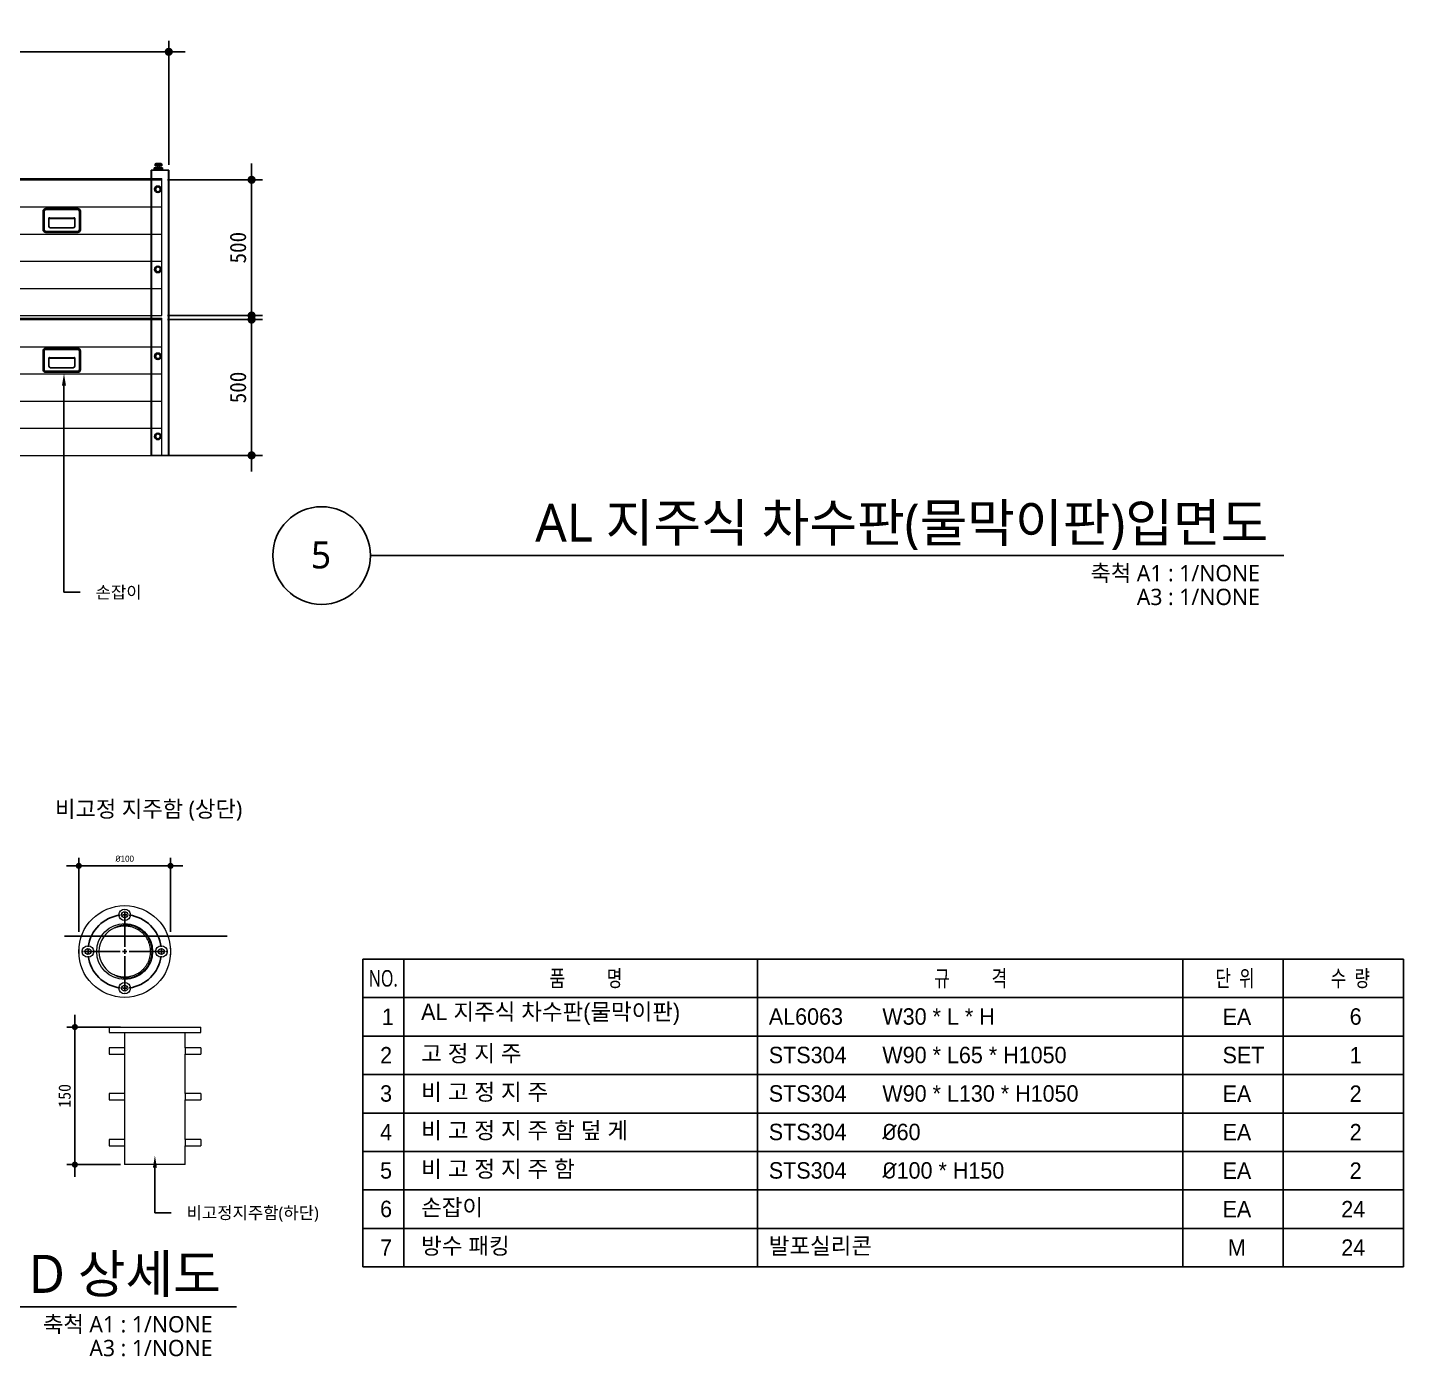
# Model space of a CAD drawing. Header units: millimetres. Extents: x 4892990 to 5673724, y 2128419 to 2381812.
# Drawn here: x 5654568 to 5659635, y 2371363 to 2376258 of the extents above; entities that cross this region are included whole.
import ezdxf
from ezdxf.enums import TextEntityAlignment as Align

# ---------------------------------------------------------------- set-up
doc = ezdxf.new("R2010")
doc.units = ezdxf.units.MM
doc.header["$LTSCALE"] = 1000
for name, pattern in [('CENTER2', [1.125, 0.75, -0.125, 0.125, -0.125]), ('HIDDEN', [0.375, 0.25, -0.125]), ('HIDDEN2', [0.1875, 0.125, -0.0625])]:
    doc.linetypes.add(name, pattern=pattern)
doc.layers.get('0').update_dxf_attribs({"linetype": 'CONTINUOUS'})
for name, color, linetype in [('1', 1, 'CENTER2'), ('A-MKXS-TEXT1', 3, 'CONTINUOUS'), ('치수', 1, 'CONTINUOUS')]:
    doc.layers.add(name, color=color, linetype=linetype)
for name, color, linetype, lineweight in [('A-DIMS', 7, 'CONTINUOUS', 25), ('A-MKXS-LEAD', 7, 'CONTINUOUS', 25), ('A-XXXX-SYMB', 7, 'CONTINUOUS', 25), ('A-XXXX-TXT1', 3, 'CONTINUOUS', 25), ('A-XXXX-TXT2', 3, 'CONTINUOUS', 25)]:
    doc.layers.add(name, color=color, linetype=linetype, lineweight=lineweight)
doc.layers.add('면적용', color=30, linetype='CONTINUOUS', plot=False)
doc.styles.add('HY울릉도L', font='malgun.ttf')
doc.styles.add('돋움체', font='')
doc.styles.add('맑은고딕', font='malgun.ttf')
doc.styles.get('돋움체').set_extended_font_data('DotumChe')
doc.dimstyles.new('CDIM', dxfattribs={"dimtxt": 3, "dimasz": 1.5, "dimexe": 2, "dimexo": 1, "dimgap": 1, "dimtad": 1, "dimdec": 0, "dimrnd": 0.5, "dimzin": 0, "dimdsep": 32, "dimlunit": 6, "dimtxsty": 'HY울릉도L', "dimblk1": '_CIDOT', "dimblk2": '_CIDOT', "dimsah": 1, "dimcen": 5.5, "dimclrd": 2, "dimclre": 2, "dimclrt": 7, "dimadec": 0, "dimazin": 0, "dimtfac": 1, "dimtdec": 0, "dimtix": 1, "dimtmove": 2, "dimatfit": 1, "dimldrblk": '_CIDOT', "dimfxl": 1, "dimtolj": 1, "dimtzin": 0, "dimlwd": -1, "dimarcsym": 0})

# ---------------------------------------------------------------- blocks, each defined once
blk = doc.blocks.new('고정지주앞좌')
at = {"color": 7, "linetype": 'Continuous', "lineweight": 25, "ltscale": 30}
for p, q in [((3939007.6, -1088298.6), (3938942.6, -1088298.6)), ((3938942.6, -1088298.6), (3938942.6, -1089348.6)), ((3938944.2, -1088298.6), (3938944.2, -1089348.6)), ((3938950.2, -1088298.6), (3938948.6, -1088298.6)), ((3938999, -1088298.6), (3938950.2, -1088298.6)), ((3938995.8, -1088289.8), (3938965.4, -1088289.8)), ((3938965.4, -1088296.2), (3938965.4, -1088289.8)), ((3938965.4, -1088296.2), (3938965.4, -1088298.6)), ((3938968.6, -1088296.2), (3938965.4, -1088296.2)), ((3938968.6, -1088277), (3938968.6, -1088281.8)), ((3938980.6, -1088281.8), (3938968.6, -1088281.8)), ((3938968.6, -1088292), (3938968.6, -1088292.8)), ((3938992.6, -1088292), (3938968.6, -1088292)), ((3938968.6, -1088292.8), (3938992.6, -1088292.8)), ((3938968.6, -1088292.8), (3938968.6, -1088298.6)), ((3938992.6, -1088298.6), (3938968.6, -1088298.6)), ((3938980.6, -1088273.8), (3938971.8, -1088273.8)), ((3938977, -1088281.8), (3938977, -1088289.8)), ((3938989.4, -1088273.8), (3938980.6, -1088273.8)), ((3938992.6, -1088281.8), (3938980.6, -1088281.8)), ((3938984.2, -1088289.8), (3938984.2, -1088281.8)), ((3938992.6, -1088281.8), (3938992.6, -1088277)), ((3938992.6, -1088292.8), (3938992.6, -1088292)), ((3938992.6, -1088292.8), (3938992.6, -1088298.6)), ((3938995.8, -1088296.2), (3938992.6, -1088296.2)), ((3938995.8, -1088296.2), (3938995.8, -1088289.8)), ((3938995.8, -1088298.6), (3938995.8, -1088296.2)), ((3939006, -1088298.6), (3939006, -1089348.6)), ((3939007.6, -1088298.6), (3939007.6, -1089348.6)), ((3939007.6, -1089348.6), (3938942.6, -1089348.6))]:
    blk.add_line(p, q, dxfattribs=at)
at = {"color": 8, "linetype": 'Continuous', "lineweight": 25, "ltscale": 30}
for p, q in [((3938968.6, -1088277), (3938980.6, -1088277)), ((3938980.6, -1088277), (3938992.6, -1088277))]:
    blk.add_line(p, q, dxfattribs=at)
at = {"color": 7, "linetype": 'Continuous', "lineweight": 25, "ltscale": 900}
for centre, radius in [((3938982.6, -1088368.6), 12), ((3938982.6, -1088368.6), 8.8), ((3938982.6, -1088663.6), 12), ((3938982.6, -1088663.6), 8.8), ((3938982.6, -1088983.6), 12), ((3938982.6, -1088983.6), 8.8), ((3938982.6, -1089278.6), 12), ((3938982.6, -1089278.6), 8.8)]:
    blk.add_circle(centre, radius, dxfattribs=at)
for centre, start, end in [((3938971.8, -1088277), 90, 180), ((3938989.4, -1088277), 0, 90)]:
    blk.add_arc(centre, 3.2, start, end, dxfattribs=at)
blk = doc.blocks.new('SW_CENTERMARKSYMBOL_1')
at = {"layer": '치수', "color": 0}
for p, q in [((-5.71, 6.43), (-5.71, 6.54)), ((-5.71, 0.71), (-5.71, 6.07)), ((-5.71, 5.71), (-5.71, 6.07)), ((-5.71, 5.71), (-5.71, 5.36)), ((-5.71, 5), (-5.71, 4.89)), ((-12.14, 0), (-12.26, 0)), ((-6.43, 0), (-11.79, 0)), ((-11.43, 0), (-11.79, 0)), ((-11.43, 0), (-11.07, 0)), ((-10.71, 0), (-10.6, 0)), ((-5.71, 0), (-6.07, 0)), ((-5.71, 0), (-5.71, 0.36)), ((-5.71, 0), (-5.71, -0.36)), ((-5.71, 0), (-5.36, 0)), ((-5, 0), (0.36, 0)), ((-0.71, 0), (-0.83, 0)), ((0, 0), (-0.36, 0)), ((0, 0), (0.36, 0)), ((0.71, 0), (0.83, 0)), ((-5.71, -0.71), (-5.71, -6.07)), ((-5.71, -5), (-5.71, -4.89)), ((-5.71, -5.71), (-5.71, -5.36)), ((-5.71, -5.71), (-5.71, -6.07)), ((-5.71, -6.43), (-5.71, -6.54))]:
    blk.add_line(p, q, dxfattribs=at)
for start, end in [(97.162, 172.838), (90, 93.581), (86.419, 90), (7.162, 82.838), (176.419, 180), (180, 183.581), (0, 3.581), (356.419, 0), (187.162, 262.838), (277.162, 352.838), (266.419, 270), (270, 273.581)]:
    blk.add_arc((-5.71, 0), 5.71, start, end, dxfattribs=at)
blk = doc.blocks.new('AL차수판 2단')
at = {"color": 7, "linetype": 'HIDDEN', "lineweight": 0}
for p, q in [((2975499.4, -532908.3), (2975537.7, -532960.3)), ((2975567.9, -532908.3), (2975606.2, -532960.3)), ((2975532.8, -533025.3), (2975465.9, -533092.2)), ((2975601.3, -533025.3), (2975534.4, -533092.2)), ((2975461, -533157.2), (2975537.7, -533261.2)), ((2975529.5, -533157.2), (2975606.2, -533261.2)), ((2975532.8, -533326.3), (2975465.9, -533393.2)), ((2975601.3, -533326.3), (2975534.4, -533393.2)), ((2975461, -533458.2), (2975499.4, -533510.2)), ((2975529.5, -533458.2), (2975567.9, -533510.2)), ((2975499.4, -533510.2), (2975537.7, -533562.2)), ((2975567.9, -533510.2), (2975606.2, -533562.2)), ((2975532.8, -533627.2), (2975465.9, -533694.2)), ((2975601.3, -533627.2), (2975534.4, -533694.2)), ((2975461, -533759.2), (2975537.7, -533863.2)), ((2975529.5, -533759.2), (2975606.2, -533863.2)), ((2975532.8, -533928.2), (2975465.9, -533995.1)), ((2975601.3, -533928.2), (2975534.4, -533995.1)), ((2975461, -534060.2), (2975499.4, -534112.2)), ((2975529.5, -534060.2), (2975567.9, -534112.2)), ((2975499.4, -534112.2), (2975537.7, -534164.2)), ((2975567.9, -534112.2), (2975606.2, -534164.2))]:
    blk.add_line(p, q, dxfattribs=at)
at = {"color": 7, "linetype": 'Continuous', "lineweight": 15}
for p, q in [((2974145.8, -533033.4), (2974145.8, -533538.4)), ((2974145.8, -533033.4), (2975524.7, -533033.4)), ((2975593.2, -533033.4), (2976935.2, -533033.4)), ((2976935.2, -533538.4), (2976935.2, -533033.4)), ((2974145.8, -533038.4), (2975519.7, -533038.4)), ((2975588.2, -533038.4), (2976935.2, -533038.4)), ((2974145.8, -533138.4), (2975452.5, -533138.4)), ((2975521, -533138.4), (2976935.2, -533138.4)), ((2974145.8, -533238.4), (2975520.9, -533238.4)), ((2975589.4, -533238.4), (2976935.2, -533238.4)), ((2974145.8, -533338.4), (2975520.7, -533338.4)), ((2975589.2, -533338.4), (2976935.2, -533338.4)), ((2974145.8, -533438.4), (2975452.3, -533438.4)), ((2975520.8, -533438.4), (2976935.2, -533438.4)), ((2974145.8, -533538.4), (2975520.2, -533538.4)), ((2974145.8, -533538.4), (2975520.2, -533538.4)), ((2975588.7, -533538.4), (2976935.2, -533538.4)), ((2975588.7, -533538.4), (2976935.2, -533538.4)), ((2974145.8, -533548.4), (2975527.6, -533548.4)), ((2974145.8, -533548.4), (2974145.8, -534053.4)), ((2974145.8, -533553.4), (2975531.3, -533553.4)), ((2975596.1, -533548.4), (2976935.2, -533548.4)), ((2975599.8, -533553.4), (2976935.2, -533553.4)), ((2976935.2, -534053.4), (2976935.2, -533548.4)), ((2974145.8, -533653.4), (2975506.6, -533653.4)), ((2975575.2, -533653.4), (2976935.2, -533653.4)), ((2974145.8, -533753.4), (2975457.4, -533753.4)), ((2975525.9, -533753.4), (2976935.2, -533753.4)), ((2974145.8, -533853.4), (2975530.5, -533853.4)), ((2975599, -533853.4), (2976935.2, -533853.4)), ((2974145.8, -533953.4), (2975507.6, -533953.4)), ((2975576.1, -533953.4), (2976935.2, -533953.4)), ((2974145.8, -534053.4), (2975456.9, -534053.4)), ((2975525.4, -534053.4), (2976935.2, -534053.4))]:
    blk.add_line(p, q, dxfattribs=at)
at = {"color": 7, "linetype": 'HIDDEN', "lineweight": 0}
for centre, start, end in [((2975497.5, -532989.9), 315, 36.4024), ((2975566, -532989.9), 315, 36.4024), ((2975501.3, -533127.6), 135, 216.4024), ((2975569.8, -533127.6), 135, 216.4024), ((2975497.5, -533290.9), 315, 36.4024), ((2975566, -533290.9), 315, 36.4024), ((2975501.3, -533428.5), 135, 216.4024), ((2975569.8, -533428.5), 135, 216.4024), ((2975497.5, -533591.9), 315, 36.4024), ((2975566, -533591.9), 315, 36.4024), ((2975501.3, -533729.5), 135, 216.4024), ((2975569.8, -533729.5), 135, 216.4024), ((2975497.5, -533892.9), 315, 36.4024), ((2975566, -533892.9), 315, 36.4024), ((2975501.3, -534030.5), 135, 216.4024), ((2975569.8, -534030.5), 135, 216.4024)]:
    blk.add_arc(centre, 50, start, end, dxfattribs=at)
at = {"layer": '1', "color": 7, "linetype": 'Continuous'}
for p, q in [((2974445.8, -533154.4), (2974445.8, -533222.4)), ((2974449.7, -533222.6), (2974449.7, -533154.3)), ((2974455.7, -533148.3), (2974574, -533148.3)), ((2974573.8, -533144.4), (2974455.8, -533144.4)), ((2974467.3, -533179.4), (2974467.3, -533209.9)), ((2974470.3, -533179.4), (2974470.3, -533180.9)), ((2974559.3, -533180.9), (2974470.3, -533180.9)), ((2974559.3, -533179.4), (2974559.3, -533180.9)), ((2974562.3, -533179.4), (2974562.3, -533209.9)), ((2974580, -533154.3), (2974580, -533222.6)), ((2974583.8, -533222.4), (2974583.8, -533154.4)), ((2976497.2, -533222.4), (2976497.2, -533154.4)), ((2976501, -533154.3), (2976501, -533222.6)), ((2976625.3, -533148.3), (2976507, -533148.3)), ((2976507.2, -533144.4), (2976625.2, -533144.4)), ((2976518.7, -533179.4), (2976518.7, -533209.9)), ((2976521.7, -533179.4), (2976521.7, -533180.9)), ((2976521.7, -533180.9), (2976610.7, -533180.9)), ((2976610.7, -533179.4), (2976610.7, -533180.9)), ((2976613.7, -533179.4), (2976613.7, -533209.9)), ((2976631.3, -533222.6), (2976631.3, -533154.3)), ((2976635.2, -533154.4), (2976635.2, -533222.4)), ((2974574, -533228.6), (2974455.7, -533228.6)), ((2974455.8, -533232.4), (2974573.8, -533232.4)), ((2974556.3, -533215.9), (2974473.3, -533215.9)), ((2976507, -533228.6), (2976625.3, -533228.6)), ((2976625.2, -533232.4), (2976507.2, -533232.4)), ((2976524.7, -533215.9), (2976607.7, -533215.9)), ((2974445.8, -533669.4), (2974445.8, -533737.4)), ((2974449.7, -533737.6), (2974449.7, -533669.3)), ((2974455.7, -533663.3), (2974574, -533663.3)), ((2974573.8, -533659.4), (2974455.8, -533659.4)), ((2974467.3, -533694.4), (2974467.3, -533724.9)), ((2974470.3, -533694.4), (2974470.3, -533695.9)), ((2974559.3, -533694.4), (2974559.3, -533695.9)), ((2974562.3, -533694.4), (2974562.3, -533724.9)), ((2974580, -533669.3), (2974580, -533737.6)), ((2974583.8, -533737.4), (2974583.8, -533669.4)), ((2976497.2, -533737.4), (2976497.2, -533669.4)), ((2976501, -533669.3), (2976501, -533737.6)), ((2976625.3, -533663.3), (2976507, -533663.3)), ((2976507.2, -533659.4), (2976625.2, -533659.4)), ((2976518.7, -533694.4), (2976518.7, -533724.9)), ((2976521.7, -533694.4), (2976521.7, -533695.9)), ((2976610.7, -533694.4), (2976610.7, -533695.9)), ((2976613.7, -533694.4), (2976613.7, -533724.9)), ((2976631.3, -533737.6), (2976631.3, -533669.3)), ((2976635.2, -533669.4), (2976635.2, -533737.4)), ((2974574, -533743.6), (2974455.7, -533743.6)), ((2974559.3, -533695.9), (2974470.3, -533695.9)), ((2974556.3, -533730.9), (2974473.3, -533730.9)), ((2976507, -533743.6), (2976625.3, -533743.6)), ((2976521.7, -533695.9), (2976610.7, -533695.9)), ((2976524.7, -533730.9), (2976607.7, -533730.9)), ((2974455.8, -533747.4), (2974573.8, -533747.4)), ((2976625.2, -533747.4), (2976507.2, -533747.4))]:
    blk.add_line(p, q, dxfattribs=at)
at = {"layer": '1', "color": 4, "linetype": 'HIDDEN2'}
for p, q in [((2974470.3, -533179.4), (2974559.3, -533179.4)), ((2976610.7, -533179.4), (2976521.7, -533179.4)), ((2974470.3, -533694.4), (2974559.3, -533694.4)), ((2976610.7, -533694.4), (2976521.7, -533694.4))]:
    blk.add_line(p, q, dxfattribs=at)
at = {"layer": '1', "color": 7, "linetype": 'Continuous'}
for centre, radius, start, end in [((2974455.8, -533154.4), 10, 90, 180), ((2974455.7, -533154.3), 6, 90, 180), ((2974468.8, -533179.4), 1.5, 0, 180), ((2974560.8, -533179.4), 1.5, 0, 180), ((2974573.8, -533154.4), 10, 0, 90), ((2974574, -533154.3), 6, 0, 90), ((2976507.2, -533154.4), 10, 90, 180), ((2976507, -533154.3), 6, 90, 180), ((2976520.2, -533179.4), 1.5, 0, 180), ((2976612.2, -533179.4), 1.5, 0, 180), ((2976625.2, -533154.4), 10, 0, 90), ((2976625.3, -533154.3), 6, 0, 90), ((2974455.8, -533222.4), 10, 180, 270), ((2974455.7, -533222.6), 6, 180, 270), ((2974473.3, -533209.9), 6, 180, 270), ((2974556.3, -533209.9), 6, 270, 0), ((2974573.8, -533222.4), 10, 270, 0), ((2974574, -533222.6), 6, 270, 0), ((2976507.2, -533222.4), 10, 180, 270), ((2976507, -533222.6), 6, 180, 270), ((2976524.7, -533209.9), 6, 180, 270), ((2976607.7, -533209.9), 6, 270, 0), ((2976625.2, -533222.4), 10, 270, 0), ((2976625.3, -533222.6), 6, 270, 0), ((2974455.8, -533669.4), 10, 90, 180), ((2974455.7, -533669.3), 6, 90, 180), ((2974468.8, -533694.4), 1.5, 0, 180), ((2974560.8, -533694.4), 1.5, 0, 180), ((2974573.8, -533669.4), 10, 0, 90), ((2974574, -533669.3), 6, 0, 90), ((2976507.2, -533669.4), 10, 90, 180), ((2976507, -533669.3), 6, 90, 180), ((2976520.2, -533694.4), 1.5, 0, 180), ((2976612.2, -533694.4), 1.5, 0, 180), ((2976625.2, -533669.4), 10, 0, 90), ((2976625.3, -533669.3), 6, 0, 90), ((2974455.8, -533737.4), 10, 180, 270), ((2974455.7, -533737.6), 6, 180, 270), ((2974473.3, -533724.9), 6, 180, 270), ((2974556.3, -533724.9), 6, 270, 0), ((2974573.8, -533737.4), 10, 270, 0), ((2974574, -533737.6), 6, 270, 0), ((2976507.2, -533737.4), 10, 180, 270), ((2976507, -533737.6), 6, 180, 270), ((2976524.7, -533724.9), 6, 180, 270), ((2976607.7, -533724.9), 6, 270, 0), ((2976625.2, -533737.4), 10, 270, 0), ((2976625.3, -533737.6), 6, 270, 0)]:
    blk.add_arc(centre, radius, start, end, dxfattribs=at)
blk = doc.blocks.new('_CIDOT')
at = {"color": 0, "linetype": 'ByBlock'}
blk.add_line((2, 0), (-1, 0), dxfattribs=at)
at = {"color": 0, "linetype": 'ByBlock', "const_width": 0.5}
blk.add_lwpolyline([(-0.25, 0, 1), (0.25, 0, 1)], format="xyb", close=True, dxfattribs=at)
blk = doc.blocks.new('*D74')
at = {"layer": 'A-DIMS', "lineweight": -2, "transparency": 16777216}
for p, q in [((5654756.5, 2372926.7), (5654756.5, 2373200.2)), ((5655094.4, 2372926.7), (5655094.4, 2373200.2))]:
    blk.add_line(p, q, dxfattribs=at)
at = {"layer": 'A-DIMS', "transparency": 16777216}
blk.add_line((5655071.9, 2373170.2), (5654779, 2373170.2), dxfattribs=at)
at = {"layer": 'A-DIMS', "transparency": 16777216, "xscale": 22.5, "yscale": 22.5, "zscale": 22.5, "rotation": 180}
blk.add_blockref('_CIDOT', (5654756.5, 2373170.2), dxfattribs=at)
at = {"layer": 'A-DIMS', "transparency": 16777216, "xscale": 22.5, "yscale": 22.5, "zscale": 22.5}
blk.add_blockref('_CIDOT', (5655094.4, 2373170.2), dxfattribs=at)
at = {"layer": 'A-DIMS', "color": 3, "transparency": 16777216, "insert": (5654925.5, 2373196.5), "char_height": 45, "attachment_point": 5, "style": '돋움체'}
blk.add_mtext('\\A1;{\\fISOCPEUR|b0|i0|c0|p34;\\H0.5x;\\C7;%%C\\fHY울릉도L|b0|i0|c129|p18;100}', dxfattribs=at)
blk = doc.blocks.new('*D75')
at = {"layer": 'A-DIMS', "lineweight": -2, "transparency": 16777216}
for p, q in [((5654910.3, 2372576.5), (5654712.1, 2372576.5)), ((5654910.3, 2372069.7), (5654712.1, 2372069.7))]:
    blk.add_line(p, q, dxfattribs=at)
at = {"layer": 'A-DIMS', "transparency": 16777216}
blk.add_line((5654742.1, 2372092.2), (5654742.1, 2372554), dxfattribs=at)
at = {"layer": 'A-DIMS', "transparency": 16777216, "xscale": 22.5, "yscale": 22.5, "zscale": 22.5}
for p, rotation in [((5654742.1, 2372576.5), 90), ((5654742.1, 2372069.7), 270)]:
    blk.add_blockref('_CIDOT', p, dxfattribs=dict(at, rotation=rotation))
at = {"layer": 'A-DIMS', "color": 3, "transparency": 16777216, "insert": (5654704.5, 2372323.1), "char_height": 45, "attachment_point": 5, "rotation": 90, "style": '돋움체'}
blk.add_mtext('\\A1;150', dxfattribs=at)
blk = doc.blocks.new('*D76')
at = {"layer": 'A-DIMS', "lineweight": -2, "transparency": 16777216}
for p, q in [((5646569.9, 2375752.1), (5646569.9, 2376208.5)), ((5655087.9, 2375752.1), (5655087.9, 2376208.5))]:
    blk.add_line(p, q, dxfattribs=at)
at = {"layer": 'A-DIMS', "transparency": 16777216}
blk.add_line((5646599.9, 2376168.5), (5655057.9, 2376168.5), dxfattribs=at)
at = {"layer": 'A-DIMS', "transparency": 16777216, "xscale": 30, "yscale": 30, "zscale": 30, "rotation": 180}
blk.add_blockref('_CIDOT', (5646569.9, 2376168.5), dxfattribs=at)
at = {"layer": 'A-DIMS', "transparency": 16777216, "xscale": 30, "yscale": 30, "zscale": 30}
blk.add_blockref('_CIDOT', (5655087.9, 2376168.5), dxfattribs=at)
at = {"layer": 'A-DIMS', "color": 3, "transparency": 16777216, "insert": (5650828.9, 2376218.5), "char_height": 60, "attachment_point": 5, "style": '돋움체'}
blk.add_mtext('\\A1;7800', dxfattribs=at)
blk = doc.blocks.new('*D78')
at = {"layer": 'A-DIMS', "lineweight": -2, "transparency": 16777216}
for p, q in [((5655082.9, 2375697.1), (5655433, 2375697.1)), ((5655082.9, 2375197.1), (5655433, 2375197.1))]:
    blk.add_line(p, q, dxfattribs=at)
at = {"layer": 'A-DIMS', "transparency": 16777216}
blk.add_line((5655393, 2375667.1), (5655393, 2375227.1), dxfattribs=at)
at = {"layer": 'A-DIMS', "transparency": 16777216, "xscale": 30, "yscale": 30, "zscale": 30}
for p, rotation in [((5655393, 2375697.1), 90), ((5655393, 2375197.1), 270)]:
    blk.add_blockref('_CIDOT', p, dxfattribs=dict(at, rotation=rotation))
at = {"layer": 'A-DIMS', "color": 3, "transparency": 16777216, "insert": (5655343, 2375447.1), "char_height": 60, "attachment_point": 5, "rotation": 90, "style": '돋움체'}
blk.add_mtext('\\A1;500', dxfattribs=at)
blk = doc.blocks.new('*D79')
at = {"layer": 'A-DIMS', "lineweight": -2, "transparency": 16777216}
for p, q in [((5655082.9, 2375182.1), (5655433, 2375182.1)), ((5655082.9, 2374682.1), (5655433, 2374682.1))]:
    blk.add_line(p, q, dxfattribs=at)
at = {"layer": 'A-DIMS', "transparency": 16777216}
blk.add_line((5655393, 2375152.1), (5655393, 2374712.1), dxfattribs=at)
at = {"layer": 'A-DIMS', "transparency": 16777216, "xscale": 30, "yscale": 30, "zscale": 30}
for p, rotation in [((5655393, 2375182.1), 90), ((5655393, 2374682.1), 270)]:
    blk.add_blockref('_CIDOT', p, dxfattribs=dict(at, rotation=rotation))
at = {"layer": 'A-DIMS', "color": 3, "transparency": 16777216, "insert": (5655343, 2374932.1), "char_height": 60, "attachment_point": 5, "rotation": 90, "style": '돋움체'}
blk.add_mtext('\\A1;500', dxfattribs=at)

msp = doc.modelspace()

# ---------------------------------------------------------------- linework, layer by layer
at = {"color": 7, "linetype": 'Continuous', "lineweight": 15}
for p, q in [((5654888.88, 2372942.01), (5654895.94, 2372944.54)), ((5654756.91, 2372866.63), (5654756.49, 2372866.63)), ((5654756.49, 2372866.63), (5654756.49, 2372842.98)), ((5654756.49, 2372842.98), (5654756.91, 2372842.98)), ((5655019.99, 2372856.12), (5655020.07, 2372854.81)), ((5655094.41, 2372866.63), (5655094, 2372866.63)), ((5655094, 2372842.98), (5655094.41, 2372842.98)), ((5655094.41, 2372866.63), (5655094.41, 2372842.98)), ((5654867.82, 2372576.54), (5654867.82, 2372556.27)), ((5654867.82, 2372576.54), (5655036.78, 2372576.54)), ((5655036.78, 2372576.54), (5655205.74, 2372576.54)), ((5655205.74, 2372556.27), (5655205.74, 2372576.54)), ((5654867.82, 2372556.27), (5655036.78, 2372556.27)), ((5654925.27, 2372556.27), (5654925.27, 2372500.36)), ((5655036.78, 2372556.27), (5655205.74, 2372556.27)), ((5655148.29, 2372500.36), (5655148.29, 2372556.27)), ((5654925.28, 2372500.51), (5654867.82, 2372500.51)), ((5654867.82, 2372500.51), (5654867.82, 2372476.86)), ((5654867.82, 2372476.86), (5654925.27, 2372476.86)), ((5654925.27, 2372476.86), (5654925.27, 2372331.4)), ((5655205.74, 2372500.51), (5655148.28, 2372500.51)), ((5655148.29, 2372331.4), (5655148.29, 2372476.86)), ((5655148.29, 2372476.86), (5655205.74, 2372476.86)), ((5655205.74, 2372500.51), (5655205.74, 2372476.86)), ((5654925.28, 2372331.55), (5654867.82, 2372331.55)), ((5654867.82, 2372331.55), (5654867.82, 2372307.9)), ((5655205.74, 2372331.55), (5655148.28, 2372331.55)), ((5655205.74, 2372331.55), (5655205.74, 2372307.9)), ((5654867.82, 2372307.9), (5654925.27, 2372307.9)), ((5654925.27, 2372307.9), (5654925.27, 2372162.44)), ((5655148.29, 2372162.44), (5655148.29, 2372307.9)), ((5655148.29, 2372307.9), (5655205.74, 2372307.9)), ((5654925.28, 2372162.59), (5654867.82, 2372162.59)), ((5654867.82, 2372162.59), (5654867.82, 2372138.94)), ((5655205.74, 2372162.59), (5655148.28, 2372162.59)), ((5655205.74, 2372162.59), (5655205.74, 2372138.94)), ((5654867.82, 2372138.94), (5654925.27, 2372138.94)), ((5654925.27, 2372138.94), (5654925.27, 2372069.66)), ((5655148.29, 2372069.66), (5655148.29, 2372138.94)), ((5655148.29, 2372138.94), (5655205.74, 2372138.94)), ((5655148.29, 2372069.66), (5654925.27, 2372069.66))]:
    msp.add_line(p, q, dxfattribs=at)
at = {"color": 7, "linetype": 'Continuous'}
for p, q in [((5655802.1, 2372826.73), (5659635.48, 2372826.73)), ((5655953.27, 2372826.73), (5655953.27, 2372685.01))]:
    msp.add_line(p, q, dxfattribs=at)
for p, q in [((5655802.1, 2371692.98), (5655802.1, 2372826.73)), ((5657255.86, 2371692.98), (5657255.86, 2372826.73)), ((5658822.98, 2371692.98), (5658822.98, 2372826.73)), ((5659192.9, 2371692.98), (5659192.9, 2372826.73)), ((5659635.48, 2371692.98), (5659635.48, 2372826.73)), ((5655953.27, 2371692.98), (5655953.27, 2372685.01))]:
    msp.add_line(p, q)
at = {"color": 0}
for p, q in [((5655802.1, 2372685.01), (5659635.2, 2372685.01)), ((5655802.1, 2372685.01), (5659635.48, 2372685.01)), ((5655802.1, 2372543.29), (5659635.48, 2372543.29)), ((5655802.1, 2372401.57), (5659635.48, 2372401.57)), ((5655802.1, 2372259.85), (5659635.48, 2372259.85)), ((5655802.1, 2372118.13), (5659635.48, 2372118.13)), ((5655802.1, 2371976.41), (5659635.48, 2371976.41)), ((5655802.1, 2371834.7), (5659635.48, 2371834.7)), ((5655802.1, 2371692.98), (5659635.48, 2371692.98))]:
    msp.add_line(p, q, dxfattribs=at)
at = {"color": 7, "linetype": 'Continuous', "lineweight": 15}
for centre, radius in [((5654925.45, 2372854.81), 168.96), ((5654925.45, 2372989.97), 21.29), ((5654925.45, 2372989.97), 11.15), ((5654925.45, 2372854.81), 103.07), ((5654790.28, 2372854.81), 21.29), ((5655060.62, 2372854.81), 21.29), ((5654790.28, 2372854.81), 11.15), ((5655060.62, 2372854.81), 11.15), ((5654925.45, 2372719.64), 21.29), ((5654925.45, 2372719.64), 11.15)]:
    msp.add_circle(centre, radius, dxfattribs=at)
msp.add_arc((5654925.45, 2372854.81), 94.62, 112.01437, 247.98563, dxfattribs=at)
for points, knots in [([(5654889.99, 2372942.52), (5654893.44, 2372943.79), (5654900.35, 2372946.31), (5654911.16, 2372948.54), (5654922.08, 2372949.58), (5654933.05, 2372949.33), (5654944.25, 2372947.77), (5654955.54, 2372944.78), (5654966.63, 2372940.27), (5654977.04, 2372934.42), (5654986.65, 2372927.3), (5654995.31, 2372919), (5655002.83, 2372909.69), (5655009.11, 2372899.53), (5655014.08, 2372888.66), (5655017.64, 2372877.2), (5655019.73, 2372865.41), (5655020.31, 2372853.48), (5655019.39, 2372841.56), (5655016.98, 2372829.82), (5655013.09, 2372818.48), (5655007.83, 2372807.76), (5655001.27, 2372797.77), (5654993.47, 2372788.67), (5654984.59, 2372780.62), (5654974.79, 2372773.78), (5654964.22, 2372768.22), (5654953, 2372764.02), (5654941.32, 2372761.27), (5654929.43, 2372760.02), (5654917.49, 2372760.26), (5654905.67, 2372762.06), (5654895.43, 2372764.77), (5654889.44, 2372767.45), (5654887.1, 2372768.5)], [0, 0, 0, 0, 0.0295463, 0.0591027, 0.0884697, 0.1176657, 0.147129, 0.1793063, 0.2113593, 0.2431225, 0.2751246, 0.3072982, 0.3393859, 0.3711688, 0.4031239, 0.4352883, 0.467405, 0.4992252, 0.5311278, 0.5632774, 0.5954174, 0.6272917, 0.6591372, 0.6912662, 0.7234239, 0.7553534, 0.7871529, 0.8192557, 0.8514254, 0.8834047, 0.9151756, 0.9472466, 0.9794228, 1, 1, 1, 1]), ([(5654889.99, 2372942.52), (5654893.91, 2372944.59), (5654897.94, 2372946.37), (5654906.21, 2372949.36), (5654910.44, 2372950.56), (5654916.95, 2372951.94), (5654919.14, 2372952.32), (5654923.52, 2372952.93), (5654925.71, 2372953.16), (5654932.31, 2372953.62), (5654936.73, 2372953.64), (5654941.16, 2372953.36)], [0, 0, 0, 0, 0.25, 0.25, 0.5, 0.5, 0.625, 0.625, 0.75, 0.75, 1, 1, 1, 1]), ([(5654941.16, 2372953.36), (5654944.09, 2372952.9), (5654946.99, 2372952.3), (5654952.73, 2372950.86), (5654955.57, 2372950), (5654963.92, 2372947.09), (5654969.25, 2372944.68), (5654976.9, 2372940.38), (5654979.39, 2372938.83), (5654983.04, 2372936.33), (5654984.25, 2372935.47), (5654986.61, 2372933.69), (5654987.77, 2372932.78), (5654993.44, 2372928.1), (5654997.61, 2372924), (5655003.31, 2372917.32), (5655005.12, 2372915), (5655007.68, 2372911.38), (5655008.52, 2372910.15), (5655010.12, 2372907.67), (5655010.89, 2372906.42), (5655014.59, 2372900.08), (5655017.08, 2372894.8), (5655020.12, 2372886.55), (5655021.02, 2372883.74), (5655022.56, 2372878.02), (5655023.21, 2372875.14), (5655024.74, 2372866.48), (5655025.26, 2372860.66), (5655025.26, 2372853.32), (5655025.22, 2372851.85), (5655025.09, 2372848.9), (5655024.99, 2372847.42), (5655024.6, 2372843.01), (5655024.21, 2372840.09), (5655022.66, 2372831.45), (5655021.13, 2372825.8), (5655018.59, 2372818.91), (5655018.05, 2372817.53), (5655016.9, 2372814.81), (5655016.3, 2372813.45), (5655014.41, 2372809.45), (5655013.03, 2372806.86), (5655008.59, 2372799.29), (5655005.21, 2372794.52), (5654999.47, 2372787.79), (5654997.44, 2372785.62), (5654993.24, 2372781.5), (5654991.06, 2372779.54), (5654984.28, 2372773.97), (5654979.45, 2372770.66), (5654973.02, 2372767.05), (5654971.7, 2372766.35), (5654969.07, 2372765.02), (5654967.74, 2372764.39), (5654963.71, 2372762.58), (5654960.99, 2372761.5), (5654952.71, 2372758.62), (5654947.02, 2372757.18), (5654941.16, 2372756.25)], [0, 0, 0, 0, 0.03125, 0.03125, 0.0625, 0.0625, 0.125, 0.125, 0.15625, 0.15625, 0.171875, 0.171875, 0.1875, 0.1875, 0.25, 0.25, 0.28125, 0.28125, 0.296875, 0.296875, 0.3125, 0.3125, 0.375, 0.375, 0.40625, 0.40625, 0.4375, 0.4375, 0.5, 0.5, 0.515625, 0.515625, 0.53125, 0.53125, 0.5625, 0.5625, 0.625, 0.625, 0.640625, 0.640625, 0.65625, 0.65625, 0.6875, 0.6875, 0.75, 0.75, 0.78125, 0.78125, 0.8125, 0.8125, 0.875, 0.875, 0.890625, 0.890625, 0.90625, 0.90625, 0.9375, 0.9375, 1, 1, 1, 1]), ([(5654941.16, 2372756.25), (5654936.73, 2372755.97), (5654932.31, 2372755.99), (5654925.67, 2372756.46), (5654923.46, 2372756.69), (5654919.1, 2372757.3), (5654916.93, 2372757.68), (5654910.49, 2372759.04), (5654906.26, 2372760.24), (5654900.03, 2372762.48), (5654897.97, 2372763.31), (5654893.92, 2372765.1), (5654891.93, 2372766.06), (5654889.99, 2372767.09)], [0, 0, 0, 0, 0.25, 0.25, 0.375, 0.375, 0.5, 0.5, 0.75, 0.75, 0.875, 0.875, 1, 1, 1, 1]), ([(5654925.27, 2372476.86), (5654925.27, 2372476.86), (5654925.25, 2372476.64), (5654925.33, 2372477.41), (5654925.5, 2372479.24), (5654925.73, 2372482.28), (5654925.87, 2372485.6), (5654925.89, 2372487.81), (5654925.9, 2372488.68)], [0, 0, 0, 0, 0.0012395, 0.2148317, 0.4283941, 0.6429855, 0.8580789, 1, 1, 1, 1]), ([(5654925.9, 2372488.68), (5654925.88, 2372490.01), (5654925.85, 2372492.66), (5654925.65, 2372496.2), (5654925.44, 2372498.85), (5654925.28, 2372500.37), (5654925.28, 2372500.36), (5654925.28, 2372500.36)], [0, 0, 0, 0, 0.2140154, 0.4280013, 0.6427456, 0.8579897, 1, 1, 1, 1]), ([(5655148.28, 2372500.36), (5655148.28, 2372500.4), (5655148.3, 2372500.56), (5655148.19, 2372499.48), (5655147.98, 2372497.22), (5655147.77, 2372493.91), (5655147.65, 2372490.02), (5655147.67, 2372485.99), (5655147.83, 2372482.26), (5655148.05, 2372479.27), (5655148.25, 2372477.24), (5655148.28, 2372476.99), (5655148.29, 2372476.86)], [0, 0, 0, 0, 0.03619103, 0.14292956, 0.24988292, 0.35736071, 0.4648599, 0.57183583, 0.67856277, 0.78570091, 0.89327032, 1, 1, 1, 1]), ([(5654925.27, 2372307.9), (5654925.27, 2372307.9), (5654925.25, 2372307.68), (5654925.33, 2372308.45), (5654925.5, 2372310.28), (5654925.73, 2372313.32), (5654925.87, 2372316.64), (5654925.89, 2372318.85), (5654925.9, 2372319.72)], [0, 0, 0, 0, 0.00123946, 0.21483162, 0.42839447, 0.64298545, 0.85807921, 1, 1, 1, 1]), ([(5654925.9, 2372319.72), (5654925.88, 2372321.05), (5654925.85, 2372323.7), (5654925.65, 2372327.24), (5654925.44, 2372329.89), (5654925.28, 2372331.41), (5654925.28, 2372331.4), (5654925.28, 2372331.4)], [0, 0, 0, 0, 0.2140157, 0.4280014, 0.6427457, 0.8579897, 1, 1, 1, 1]), ([(5655148.28, 2372331.4), (5655148.28, 2372331.44), (5655148.3, 2372331.6), (5655148.19, 2372330.52), (5655147.98, 2372328.26), (5655147.77, 2372324.95), (5655147.65, 2372321.06), (5655147.67, 2372317.03), (5655147.83, 2372313.3), (5655148.05, 2372310.31), (5655148.25, 2372308.28), (5655148.28, 2372308.03), (5655148.29, 2372307.9)], [0, 0, 0, 0, 0.0361911, 0.1429297, 0.2498831, 0.3573608, 0.4648601, 0.5718355, 0.6785625, 0.785701, 0.8932703, 1, 1, 1, 1]), ([(5654925.9, 2372150.76), (5654925.88, 2372152.09), (5654925.85, 2372154.74), (5654925.65, 2372158.28), (5654925.44, 2372160.93), (5654925.28, 2372162.45), (5654925.28, 2372162.44), (5654925.28, 2372162.44)], [0, 0, 0, 0, 0.2140144, 0.4280013, 0.6427456, 0.8579897, 1, 1, 1, 1]), ([(5655148.28, 2372162.44), (5655148.28, 2372162.48), (5655148.3, 2372162.64), (5655148.19, 2372161.56), (5655147.98, 2372159.3), (5655147.77, 2372155.99), (5655147.65, 2372152.1), (5655147.67, 2372148.07), (5655147.83, 2372144.34), (5655148.05, 2372141.35), (5655148.25, 2372139.32), (5655148.28, 2372139.07), (5655148.29, 2372138.94)], [0, 0, 0, 0, 0.036191, 0.1429295, 0.2498829, 0.3573606, 0.4648599, 0.571836, 0.678563, 0.785701, 0.8932703, 1, 1, 1, 1]), ([(5654925.27, 2372138.94), (5654925.27, 2372138.94), (5654925.25, 2372138.72), (5654925.33, 2372139.49), (5654925.5, 2372141.32), (5654925.73, 2372144.36), (5654925.87, 2372147.68), (5654925.89, 2372149.89), (5654925.9, 2372150.76)], [0, 0, 0, 0, 0.0012397, 0.2148319, 0.4283939, 0.6429857, 0.858078, 1, 1, 1, 1])]:
    msp.add_open_spline(points, degree=3, knots=knots, dxfattribs=at)
at = {"layer": 'A-MKXS-LEAD'}
for p, q in [((5654701.88, 2374941.83), (5654701.88, 2374288.99)), ((5654701.88, 2374288.99), (5654701.88, 2374177.99)), ((5654701.88, 2374177.99), (5654761.88, 2374177.99)), ((5654701.88, 2374177.99), (5654761.88, 2374177.99)), ((5655036.78, 2372061.54), (5655036.78, 2372003.23)), ((5655036.78, 2372003.23), (5655036.78, 2371892.23)), ((5655036.78, 2371892.23), (5655096.78, 2371892.23)), ((5655036.78, 2371892.23), (5655096.78, 2371892.23))]:
    msp.add_line(p, q, dxfattribs=at)
for points in [[(5654701.88, 2374983.6, 15, 15, 0), (5654701.88, 2374983.6, 0, 15, 0), (5654701.88, 2374938.6, 15, 15, 0)], [(5655036.78, 2372103.31, 15, 15, 0), (5655036.78, 2372103.31, 0, 15, 0), (5655036.78, 2372058.31, 15, 15, 0)]]:
    msp.add_lwpolyline(points, format="xyseb", dxfattribs=at)
at = {"layer": 'A-XXXX-SYMB'}
for p, q in [((5655830.88, 2374312.87), (5659194.84, 2374312.87)), ((5653985.72, 2371546.32), (5655337.09, 2371546.32))]:
    msp.add_line(p, q, dxfattribs=at)
msp.add_circle((5655650.88, 2374312.87), 180, dxfattribs=at)
at = {"layer": '면적용'}
msp.add_line((5654703.38, 2372911.72), (5655302.57, 2372911.72), dxfattribs=at)

# ---------------------------------------------------------------- block references
msp.add_blockref('AL차수판 2단', (2678127.69, 2908735.53))
at = {"xscale": -1}
msp.add_blockref('고정지주앞좌', (9594030.49, 3464030.68), dxfattribs=at)
at = {"color": 7, "linetype": 'Continuous', "lineweight": 0, "xscale": 23.6544, "yscale": 23.6544, "zscale": 23.6544}
msp.add_blockref('SW_CENTERMARKSYMBOL_1', (5655060.62, 2372854.81), dxfattribs=at)

# ---------------------------------------------------------------- texts
at = {"style": '맑은고딕', "width": 0.75}
for s, height, p in [('NO.', 60.574, (5655877.69, 2372755.87)), ('품          명', 60.5742, (5656624.48, 2372755.87)), ('규          격', 60.5742, (5658041.41, 2372755.87)), ('단  위', 60.574, (5659014.74, 2372755.87)), ('수  량', 60.574, (5659439.84, 2372755.87))]:
    msp.add_text(s, height=height, dxfattribs=at).set_placement(p, align=Align.MIDDLE_CENTER)
at = {"char_height": 60.5742, "attachment_point": 7, "style": '맑은고딕'}
for s, insert in [('{\\fGulim|b0|i0|c129|p50;AL 지주식 차수판(물막이판)}', (5656017.37, 2372584.14)), ('{\\fGulim|b0|i0|c129|p50;1}', (5655872.7, 2372584.14)), ('{\\fGulim|b0|i0|c129|p50;AL6063}', (5657297.89, 2372584.14)), ('{\\fGulim|b0|i0|c129|p50;W30 * L * H}', (5657716.17, 2372584.14)), ('{\\fGulim|b0|i0|c129|p50;EA}', (5658969.07, 2372584.14)), ('{\\fGulim|b0|i0|c129|p50;6}', (5659437.2, 2372584.14)), ('{\\fGulim|b0|i0|c129|p50;고 정 지 주}', (5656017.37, 2372442.42)), ('{\\fGulim|b0|i0|c129|p50;2}', (5655866.2, 2372442.42)), ('{\\fGulim|b0|i0|c129|p50;STS304}', (5657297.89, 2372442.42)), ('{\\fGulim|b0|i0|c129|p50;W90 * L65 * H1050}', (5657716.17, 2372442.42)), ('{\\fGulim|b0|i0|c129|p50;SET}', (5658969.07, 2372442.42)), ('{\\fGulim|b0|i0|c129|p50;1}', (5659437.2, 2372442.42)), ('{\\fGulim|b0|i0|c129|p50;비 고 정 지 주}', (5656017.37, 2372300.7)), ('{\\fGulim|b0|i0|c129|p50;3}', (5655866.2, 2372300.7)), ('{\\fGulim|b0|i0|c129|p50;STS304}', (5657297.89, 2372300.7)), ('{\\fGulim|b0|i0|c129|p50;W90 * L130 * H1050}', (5657716.17, 2372300.7)), ('{\\fGulim|b0|i0|c129|p50;EA}', (5658969.07, 2372300.7)), ('{\\fGulim|b0|i0|c129|p50;2}', (5659437.2, 2372300.7)), ('{\\fGulim|b0|i0|c129|p50;4}', (5655866.2, 2372158.98)), ('{\\fGulim|b0|i0|c129|p50;비 고 정 지 주 함 덮 게}', (5656017.37, 2372158.98)), ('{\\fGulim|b0|i0|c129|p50;STS304}', (5657297.89, 2372158.98)), ('{\\fISOCPEUR|b0|i0|c0|p34;%%C\\fGulim|b0|i0|c129|p50;60}', (5657716.17, 2372158.98)), ('{\\fGulim|b0|i0|c129|p50;EA}', (5658969.07, 2372158.98)), ('{\\fGulim|b0|i0|c129|p50;2}', (5659437.2, 2372158.98)), ('{\\fGulim|b0|i0|c129|p50;5}', (5655866.2, 2372017.26)), ('{\\fGulim|b0|i0|c129|p50;비 고 정 지 주 함}', (5656017.37, 2372017.26)), ('{\\fGulim|b0|i0|c129|p50;STS304}', (5657297.89, 2372017.26)), ('{\\fISOCPEUR|b0|i0|c0|p34;%%C\\fGulim|b0|i0|c129|p50;100 * H150}', (5657716.17, 2372017.26)), ('{\\fGulim|b0|i0|c129|p50;EA}', (5658969.07, 2372017.26)), ('{\\fGulim|b0|i0|c129|p50;2}', (5659437.2, 2372017.26)), ('{\\fGulim|b0|i0|c129|p50;6}', (5655866.2, 2371875.54)), ('{\\fGulim|b0|i0|c129|p50;손잡이}', (5656017.37, 2371875.54)), ('{\\fGulim|b0|i0|c129|p50;EA}', (5658969.07, 2371875.54)), ('{\\fGulim|b0|i0|c129|p50;24}', (5659406.26, 2371875.54)), ('{\\fGulim|b0|i0|c129|p50;방수 패킹}', (5656017.37, 2371733.83)), ('{\\fGulim|b0|i0|c129|p50;발포실리콘}', (5657297.89, 2371733.83)), ('{\\fGulim|b0|i0|c129|p50;7}', (5655866.2, 2371733.83)), ('{\\fGulim|b0|i0|c129|p50;M}', (5658988.62, 2371733.83)), ('{\\fGulim|b0|i0|c129|p50;24}', (5659406.26, 2371733.83))]:
    msp.add_mtext(s, dxfattribs=dict(at, insert=insert))
at = {"layer": 'A-MKXS-TEXT1', "style": '맑은고딕'}
for s, p in [('손잡이', (5654818.52, 2374177.99)), ('비고정지주함(하단)', (5655153.42, 2371892.23))]:
    msp.add_text(s, height=45, dxfattribs=at).set_placement(p, align=Align.MIDDLE_LEFT)
at = {"layer": 'A-XXXX-TXT1', "style": '맑은고딕'}
for s, p in [('AL 지주식 차수판(물막이판)입면도', (5659137.68, 2374321.92)), ('D 상세도', (5655279.93, 2371555.37))]:
    msp.add_text(s, height=140, dxfattribs=at).set_placement(p, align=Align.BOTTOM_RIGHT)
msp.add_text('5', height=100, dxfattribs=at).set_placement((5655648.57, 2374315), align=Align.MIDDLE)
for s, p in [('축척 A1 : 1/NONE', (5659106.53, 2374278.41)), ('A3 : 1/NONE', (5659106.53, 2374190.84)), ('축척 A1 : 1/NONE', (5655248.78, 2371511.86)), ('A3 : 1/NONE', (5655248.78, 2371424.3))]:
    msp.add_text(s, height=60, dxfattribs=at).set_placement(p, align=Align.TOP_RIGHT)
at = {"layer": 'A-XXXX-TXT2', "style": '맑은고딕'}
msp.add_text('비고정 지주함 (상단)', height=60, dxfattribs=at).set_placement((5654668.7, 2373349.73))

# ---------------------------------------------------------------- dimensions: what is measured, and where the dimension line sits
at = {"layer": 'A-DIMS'}
for base, p1, p2, text, override, picture, middle in [((5655087.87, 2376168.5), (5646569.87, 2375732.09), (5655087.87, 2375732.09), '7800', {"dimscale": 20, "dimtxsty": '돋움체', "dimclrd": 256, "dimclre": 256, "dimclrt": 3}, '*D76', (5650828.87, 2376218.54)), ((5654756.49, 2373170.24), (5655094.41, 2372911.72), (5654756.49, 2372911.72), '{\\fISOCPEUR|b0|i0|c0|p34;\\H0.5x;\\C7;%%C\\fHY울릉도L|b0|i0|c129|p18;100}', {"dimscale": 15, "dimtxsty": '돋움체', "dimclrd": 256, "dimclre": 256, "dimclrt": 3}, '*D74', (5654925.45, 2373196.49))]:
    dim = msp.add_linear_dim(base=base, p1=p1, p2=p2, text=text, dimstyle='CDIM', override=override, dxfattribs=at)
    dim.commit()
    dim.dimension.update_dxf_attribs({"geometry": picture, "text_midpoint": middle})
for base, p1, p2, picture, middle in [((5655393, 2375197.09), (5655062.87, 2375697.09), (5655062.87, 2375197.09), '*D78', (5655342.96, 2375447.09)), ((5655393, 2374682.09), (5655062.87, 2375182.09), (5655062.87, 2374682.09), '*D79', (5655342.96, 2374932.09))]:
    dim = msp.add_linear_dim(base=base, p1=p1, p2=p2, angle=90, dimstyle='CDIM', override={"dimscale": 20, "dimtxsty": '돋움체', "dimclrd": 256, "dimclre": 256, "dimclrt": 3}, dxfattribs=at)
    dim.commit()
    dim.dimension.update_dxf_attribs({"geometry": picture, "text_midpoint": middle})
dim = msp.add_linear_dim(base=(5654742.07, 2372576.54), p1=(5654925.27, 2372069.66), p2=(5654925.27, 2372576.54), angle=90, text='150', dimstyle='CDIM', override={"dimscale": 15, "dimtxsty": '돋움체', "dimclrd": 256, "dimclre": 256, "dimclrt": 3}, dxfattribs=at)
dim.commit()
dim.dimension.update_dxf_attribs({"geometry": '*D75', "text_midpoint": (5654704.54, 2372323.1)})

doc.saveas('drawing.dxf')
